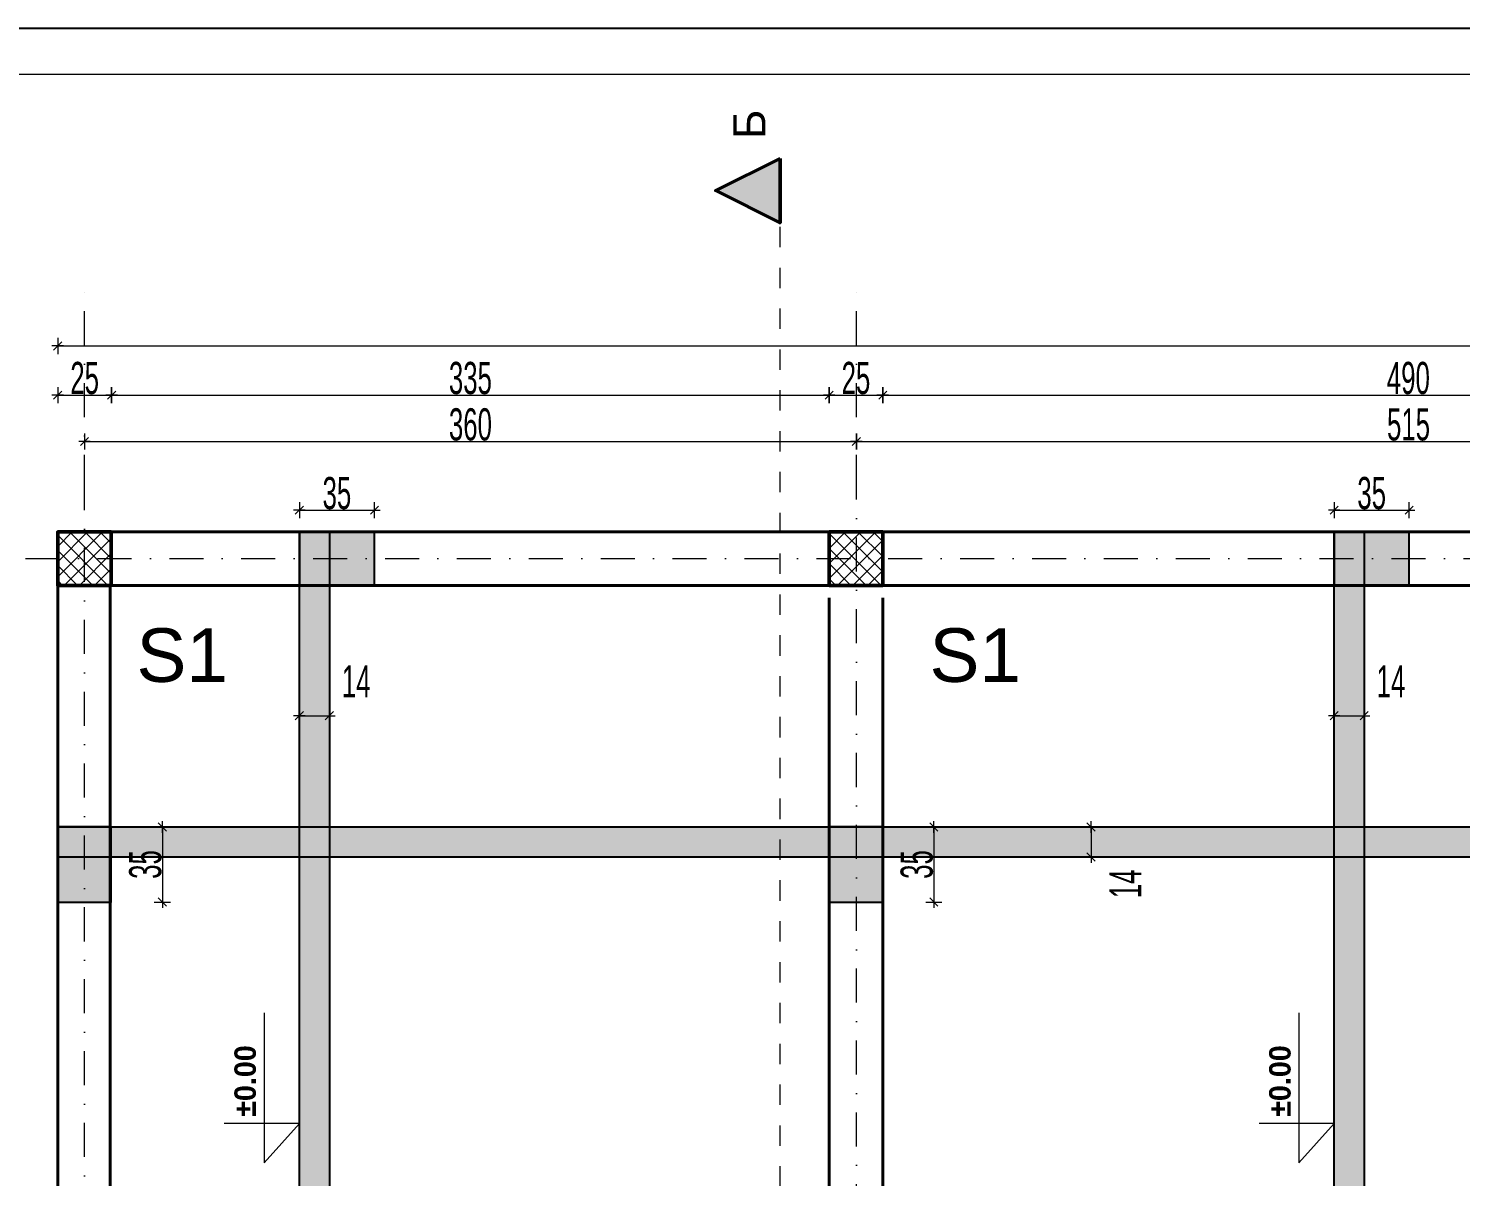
# Model space of a CAD drawing. Extents: x 1230 to 178568, y -18317 to 36108.
# Drawn here: x 84938 to 91615, y -8820 to -3467 of the extents above; entities that cross this region are included whole.
import ezdxf

# ---------------------------------------------------------------- set-up
doc = ezdxf.new("R2010")
doc.units = 0
doc.header["$LTSCALE"] = 5
doc.header["$MEASUREMENT"] = 0
doc.linetypes.add('- Прекъснати линия', pattern=[423.333333, 211.666667, -211.666667])
doc.linetypes.add('Dot & Dashed', pattern=[670.277762, 317.5, -176.388889, 0, -176.388874])
for name, color, linetype in [('1 _ Плочи - Основни.Structural - Bearing', 7, 'Continuous'), ('4 _ - Фрагмент - Чертежи.2D Elements', 7, 'Continuous'), ('7 _ - Основни елементи.2D Elements', 7, 'Continuous'), ('Marker - Section', 7, 'Continuous'), ('Structural - Bearing', 7, 'Continuous'), ('TEXT', 7, 'Continuous')]:
    doc.layers.add(name, color=color, linetype=linetype)
for name, color, linetype, lineweight, true_color in [('Dimensioning - General_Pen_No__25', 7, 'Continuous', 13, 0x40a5ff), ('New_Structural - Bearing_Pen_No__8', 7, 'Continuous', 35, 0xa80f02), ('OSKI', 7, 'Continuous', 20, 0x156a84)]:
    doc.layers.add(name, color=color, linetype=linetype, lineweight=lineweight, true_color=true_color)
doc.layers.add('Dimensioning - General_Pen_No__46', color=5, linetype='Continuous', lineweight=13)
doc.layers.add('dimenzija', color=7, linetype='Continuous', lineweight=13)
doc.styles.add('GENERATED_STYLE_2', font='GOTHICB.TTF')
doc.styles.add('GENERATED_STYLE_3', font='GOTHIC.TTF')
doc.styles.add('MACCSWISS', font='MCSWIS.TTF', dxfattribs={"height": 25})
doc.styles.add('PLATEIA', font='CGSAPPS.shx', dxfattribs={"width": 0.6})
doc.dimstyles.new('50', dxfattribs={"dimtxt": 150, "dimasz": 0.5, "dimexe": 0.18, "dimexo": 0.0625, "dimgap": 4, "dimtad": 1, "dimdec": 0, "dimlfac": 0.1, "dimzin": 12, "dimdsep": 46, "dimtxsty": 'PLATEIA', "dimblk": 'A$C321216CB', "dimcen": 0.09, "dimse1": 1, "dimse2": 1, "dimclrd": 256, "dimclrt": 256, "dimadec": 3, "dimazin": 0, "dimtfac": 1, "dimtdec": 0, "dimtix": 1, "dimtmove": 2, "dimatfit": 3, "dimldrblk": 'A$C321216CB', "dimfxl": 1, "dimtolj": 1, "dimtzin": 0, "dimlwd": -1, "dimarcsym": 0})
pattern_1 = [(45, (28213.16, -10699.883), (-35.355335, 35.355335), []), (135, (28213.16, -10699.883), (35.355335, 35.355335), [])]

# ---------------------------------------------------------------- blocks, each defined once
blk = doc.blocks.new('A$C321216CB')
for p, q in [((-54, 0), (54, 0)), ((-38, -38), (38, 38)), ((0, -75), (0, 75))]:
    blk.add_line(p, q)
blk = doc.blocks.new('*D60')
at = {"layer": 'Defpoints', "color": 0, "ltscale": 50, "transparency": 16777216}
for p in [(91166.2, -6671.6), (91026.2, -6855.9), (91166.2, -6855.9)]:
    blk.add_point(p, dxfattribs=at)
at = {"layer": 'dimenzija', "ltscale": 50, "transparency": 16777216}
blk.add_line((91026.7, -6671.6), (91165.7, -6671.6), dxfattribs=at)
at = {"layer": 'dimenzija', "ltscale": 50, "transparency": 16777216, "xscale": 0.5, "yscale": 0.5, "zscale": 0.5, "rotation": 180}
blk.add_blockref('A$C321216CB', (91026.2, -6671.6), dxfattribs=at)
at = {"layer": 'dimenzija', "ltscale": 50, "transparency": 16777216, "xscale": 0.5, "yscale": 0.5, "zscale": 0.5}
blk.add_blockref('A$C321216CB', (91166.2, -6671.6), dxfattribs=at)
at = {"layer": 'dimenzija', "ltscale": 50, "transparency": 16777216, "insert": (91291.2, -6511.4), "char_height": 150, "attachment_point": 5, "style": 'PLATEIA'}
blk.add_mtext('\\A1;14', dxfattribs=at)
blk = doc.blocks.new('*D77')
at = {"layer": 'Defpoints', "color": 0, "ltscale": 50, "transparency": 16777216}
for p in [(85073.5, -6064.3), (84348, -9414.3), (85073.5, -9414.3)]:
    blk.add_point(p, dxfattribs=at)
at = {"layer": 'dimenzija', "ltscale": 50, "transparency": 16777216}
blk.add_line((84348, -6064.8), (84348, -9413.8), dxfattribs=at)
at = {"layer": 'dimenzija', "ltscale": 50, "transparency": 16777216, "xscale": 0.5, "yscale": 0.5, "zscale": 0.5}
for p, rotation in [((84348, -6064.3), 90), ((84348, -9414.3), 270)]:
    blk.add_blockref('A$C321216CB', p, dxfattribs=dict(at, rotation=rotation))
at = {"layer": 'dimenzija', "ltscale": 50, "transparency": 16777216, "insert": (84269, -7739.3), "char_height": 150, "attachment_point": 5, "rotation": 90, "style": 'PLATEIA'}
blk.add_mtext('\\A1;335', dxfattribs=at)
blk = doc.blocks.new('*D61')
at = {"layer": 'Defpoints', "color": 0, "ltscale": 50, "transparency": 16777216}
for p in [(85073.5, -5814.3), (84088.7, -12714.3), (85073.5, -12714.3)]:
    blk.add_point(p, dxfattribs=at)
at = {"layer": 'dimenzija', "ltscale": 50, "transparency": 16777216}
blk.add_line((84088.7, -5814.8), (84088.7, -12713.8), dxfattribs=at)
at = {"layer": 'dimenzija', "ltscale": 50, "transparency": 16777216, "xscale": 0.5, "yscale": 0.5, "zscale": 0.5}
for p, rotation in [((84088.7, -5814.3), 90), ((84088.7, -12714.3), 270)]:
    blk.add_blockref('A$C321216CB', p, dxfattribs=dict(at, rotation=rotation))
at = {"layer": 'dimenzija', "ltscale": 50, "transparency": 16777216, "insert": (84009.7, -9264.3), "char_height": 150, "attachment_point": 5, "rotation": 90, "style": 'PLATEIA'}
blk.add_mtext('\\A1;690', dxfattribs=at)
blk = doc.blocks.new('*D81')
at = {"layer": 'Defpoints', "color": 0, "ltscale": 50, "transparency": 16777216}
for p in [(88798.1, -5392.9), (85198.5, -5614.1), (88798.1, -5614.1)]:
    blk.add_point(p, dxfattribs=at)
at = {"layer": 'dimenzija', "ltscale": 50, "transparency": 16777216}
blk.add_line((85199, -5392.9), (88797.6, -5392.9), dxfattribs=at)
at = {"layer": 'dimenzija', "ltscale": 50, "transparency": 16777216, "xscale": 0.5, "yscale": 0.5, "zscale": 0.5, "rotation": 180}
blk.add_blockref('A$C321216CB', (85198.5, -5392.9), dxfattribs=at)
at = {"layer": 'dimenzija', "ltscale": 50, "transparency": 16777216, "xscale": 0.5, "yscale": 0.5, "zscale": 0.5}
blk.add_blockref('A$C321216CB', (88798.1, -5392.9), dxfattribs=at)
at = {"layer": 'dimenzija', "ltscale": 50, "transparency": 16777216, "insert": (86998.3, -5313.9), "char_height": 150, "attachment_point": 5, "style": 'PLATEIA'}
blk.add_mtext('\\A1;360', dxfattribs=at)
blk = doc.blocks.new('*D82')
at = {"layer": 'Defpoints', "color": 0, "ltscale": 50, "transparency": 16777216}
for p in [(93948.1, -5392.9), (88798.1, -5614.1), (93948.1, -5614.1)]:
    blk.add_point(p, dxfattribs=at)
at = {"layer": 'dimenzija', "ltscale": 50, "transparency": 16777216}
blk.add_line((88798.6, -5392.9), (93947.6, -5392.9), dxfattribs=at)
at = {"layer": 'dimenzija', "ltscale": 50, "transparency": 16777216, "xscale": 0.5, "yscale": 0.5, "zscale": 0.5, "rotation": 180}
blk.add_blockref('A$C321216CB', (88798.1, -5392.9), dxfattribs=at)
at = {"layer": 'dimenzija', "ltscale": 50, "transparency": 16777216, "xscale": 0.5, "yscale": 0.5, "zscale": 0.5}
blk.add_blockref('A$C321216CB', (93948.1, -5392.9), dxfattribs=at)
at = {"layer": 'dimenzija', "ltscale": 50, "transparency": 16777216, "insert": (91373.1, -5313.9), "char_height": 150, "attachment_point": 5, "style": 'PLATEIA'}
blk.add_mtext('\\A1;515', dxfattribs=at)
blk = doc.blocks.new('*D76')
at = {"layer": 'Defpoints', "color": 0, "ltscale": 50, "transparency": 16777216}
for p in [(85325.2, -5176.6), (85073.5, -5814.3), (85325.2, -5814.3)]:
    blk.add_point(p, dxfattribs=at)
at = {"layer": 'dimenzija', "ltscale": 50, "transparency": 16777216}
blk.add_line((85074, -5176.6), (85324.7, -5176.6), dxfattribs=at)
at = {"layer": 'dimenzija', "ltscale": 50, "transparency": 16777216, "xscale": 0.5, "yscale": 0.5, "zscale": 0.5, "rotation": 180}
blk.add_blockref('A$C321216CB', (85073.5, -5176.6), dxfattribs=at)
at = {"layer": 'dimenzija', "ltscale": 50, "transparency": 16777216, "xscale": 0.5, "yscale": 0.5, "zscale": 0.5}
blk.add_blockref('A$C321216CB', (85325.2, -5176.6), dxfattribs=at)
at = {"layer": 'dimenzija', "ltscale": 50, "transparency": 16777216, "insert": (85199.3, -5097.6), "char_height": 150, "attachment_point": 5, "style": 'PLATEIA'}
blk.add_mtext('\\A1;25', dxfattribs=at)
blk = doc.blocks.new('*D83')
at = {"layer": 'Defpoints', "color": 0, "ltscale": 50, "transparency": 16777216}
for p in [(88671.2, -5176.6), (85325.2, -5814.3), (88671.2, -5814.3)]:
    blk.add_point(p, dxfattribs=at)
at = {"layer": 'dimenzija', "ltscale": 50, "transparency": 16777216}
blk.add_line((85325.7, -5176.6), (88670.7, -5176.6), dxfattribs=at)
at = {"layer": 'dimenzija', "ltscale": 50, "transparency": 16777216, "xscale": 0.5, "yscale": 0.5, "zscale": 0.5, "rotation": 180}
blk.add_blockref('A$C321216CB', (85325.2, -5176.6), dxfattribs=at)
at = {"layer": 'dimenzija', "ltscale": 50, "transparency": 16777216, "xscale": 0.5, "yscale": 0.5, "zscale": 0.5}
blk.add_blockref('A$C321216CB', (88671.2, -5176.6), dxfattribs=at)
at = {"layer": 'dimenzija', "ltscale": 50, "transparency": 16777216, "insert": (86998.2, -5097.6), "char_height": 150, "attachment_point": 5, "style": 'PLATEIA'}
blk.add_mtext('\\A1;335', dxfattribs=at)
blk = doc.blocks.new('*D84')
at = {"layer": 'Defpoints', "color": 0, "ltscale": 50, "transparency": 16777216}
for p in [(88921.2, -5176.6), (88671.2, -5814.3), (88921.2, -5814.3)]:
    blk.add_point(p, dxfattribs=at)
at = {"layer": 'dimenzija', "ltscale": 50, "transparency": 16777216}
blk.add_line((88671.7, -5176.6), (88920.7, -5176.6), dxfattribs=at)
at = {"layer": 'dimenzija', "ltscale": 50, "transparency": 16777216, "xscale": 0.5, "yscale": 0.5, "zscale": 0.5, "rotation": 180}
blk.add_blockref('A$C321216CB', (88671.2, -5176.6), dxfattribs=at)
at = {"layer": 'dimenzija', "ltscale": 50, "transparency": 16777216, "xscale": 0.5, "yscale": 0.5, "zscale": 0.5}
blk.add_blockref('A$C321216CB', (88921.2, -5176.6), dxfattribs=at)
at = {"layer": 'dimenzija', "ltscale": 50, "transparency": 16777216, "insert": (88796.2, -5097.6), "char_height": 150, "attachment_point": 5, "style": 'PLATEIA'}
blk.add_mtext('\\A1;25', dxfattribs=at)
blk = doc.blocks.new('*D85')
at = {"layer": 'Defpoints', "color": 0, "ltscale": 50, "transparency": 16777216}
for p in [(93823.5, -5176.6), (88921.2, -5814.3), (93823.5, -5814.3)]:
    blk.add_point(p, dxfattribs=at)
at = {"layer": 'dimenzija', "ltscale": 50, "transparency": 16777216}
blk.add_line((88921.7, -5176.6), (93823, -5176.6), dxfattribs=at)
at = {"layer": 'dimenzija', "ltscale": 50, "transparency": 16777216, "xscale": 0.5, "yscale": 0.5, "zscale": 0.5, "rotation": 180}
blk.add_blockref('A$C321216CB', (88921.2, -5176.6), dxfattribs=at)
at = {"layer": 'dimenzija', "ltscale": 50, "transparency": 16777216, "xscale": 0.5, "yscale": 0.5, "zscale": 0.5}
blk.add_blockref('A$C321216CB', (93823.5, -5176.6), dxfattribs=at)
at = {"layer": 'dimenzija', "ltscale": 50, "transparency": 16777216, "insert": (91372.3, -5097.6), "char_height": 150, "attachment_point": 5, "style": 'PLATEIA'}
blk.add_mtext('\\A1;490', dxfattribs=at)
blk = doc.blocks.new('*D64')
at = {"layer": 'Defpoints', "color": 0, "ltscale": 50, "transparency": 16777216}
for p in [(98873.5, -4947.2), (85073.5, -5814.3), (98873.5, -5814.3)]:
    blk.add_point(p, dxfattribs=at)
at = {"layer": 'dimenzija', "ltscale": 50, "transparency": 16777216}
blk.add_line((85074, -4947.2), (98873, -4947.2), dxfattribs=at)
at = {"layer": 'dimenzija', "ltscale": 50, "transparency": 16777216, "xscale": 0.5, "yscale": 0.5, "zscale": 0.5, "rotation": 180}
blk.add_blockref('A$C321216CB', (85073.5, -4947.2), dxfattribs=at)
at = {"layer": 'dimenzija', "ltscale": 50, "transparency": 16777216, "xscale": 0.5, "yscale": 0.5, "zscale": 0.5}
blk.add_blockref('A$C321216CB', (98873.5, -4947.2), dxfattribs=at)
at = {"layer": 'dimenzija', "ltscale": 50, "transparency": 16777216, "insert": (91973.5, -4868.2), "char_height": 150, "attachment_point": 5, "style": 'PLATEIA'}
blk.add_mtext('\\A1;1380', dxfattribs=at)
blk = doc.blocks.new('*D90')
at = {"layer": 'Defpoints', "color": 0, "ltscale": 50, "transparency": 16777216}
for p in [(91376.2, -5713.3), (91026.2, -5814.3), (91376.2, -5814.3)]:
    blk.add_point(p, dxfattribs=at)
at = {"layer": 'dimenzija', "ltscale": 50, "transparency": 16777216}
blk.add_line((91026.7, -5713.3), (91375.7, -5713.3), dxfattribs=at)
at = {"layer": 'dimenzija', "ltscale": 50, "transparency": 16777216, "xscale": 0.5, "yscale": 0.5, "zscale": 0.5, "rotation": 180}
blk.add_blockref('A$C321216CB', (91026.2, -5713.3), dxfattribs=at)
at = {"layer": 'dimenzija', "ltscale": 50, "transparency": 16777216, "xscale": 0.5, "yscale": 0.5, "zscale": 0.5}
blk.add_blockref('A$C321216CB', (91376.2, -5713.3), dxfattribs=at)
at = {"layer": 'dimenzija', "ltscale": 50, "transparency": 16777216, "insert": (91201.2, -5634.3), "char_height": 150, "attachment_point": 5, "style": 'PLATEIA'}
blk.add_mtext('\\A1;35', dxfattribs=at)
blk = doc.blocks.new('*D93')
at = {"layer": 'Defpoints', "color": 0, "ltscale": 50, "transparency": 16777216}
for p in [(86340.7, -6671.6), (86200.7, -6855.9), (86340.7, -6855.9)]:
    blk.add_point(p, dxfattribs=at)
at = {"layer": 'dimenzija', "ltscale": 50, "transparency": 16777216}
blk.add_line((86201.2, -6671.6), (86340.2, -6671.6), dxfattribs=at)
at = {"layer": 'dimenzija', "ltscale": 50, "transparency": 16777216, "xscale": 0.5, "yscale": 0.5, "zscale": 0.5, "rotation": 180}
blk.add_blockref('A$C321216CB', (86200.7, -6671.6), dxfattribs=at)
at = {"layer": 'dimenzija', "ltscale": 50, "transparency": 16777216, "xscale": 0.5, "yscale": 0.5, "zscale": 0.5}
blk.add_blockref('A$C321216CB', (86340.7, -6671.6), dxfattribs=at)
at = {"layer": 'dimenzija', "ltscale": 50, "transparency": 16777216, "insert": (86465.7, -6511.4), "char_height": 150, "attachment_point": 5, "style": 'PLATEIA'}
blk.add_mtext('\\A1;14', dxfattribs=at)
blk = doc.blocks.new('*D94')
at = {"layer": 'Defpoints', "color": 0, "ltscale": 50, "transparency": 16777216}
for p in [(86550.7, -5713.3), (86200.7, -5814.3), (86550.7, -5814.3)]:
    blk.add_point(p, dxfattribs=at)
at = {"layer": 'dimenzija', "ltscale": 50, "transparency": 16777216}
blk.add_line((86201.2, -5713.3), (86550.2, -5713.3), dxfattribs=at)
at = {"layer": 'dimenzija', "ltscale": 50, "transparency": 16777216, "xscale": 0.5, "yscale": 0.5, "zscale": 0.5, "rotation": 180}
blk.add_blockref('A$C321216CB', (86200.7, -5713.3), dxfattribs=at)
at = {"layer": 'dimenzija', "ltscale": 50, "transparency": 16777216, "xscale": 0.5, "yscale": 0.5, "zscale": 0.5}
blk.add_blockref('A$C321216CB', (86550.7, -5713.3), dxfattribs=at)
at = {"layer": 'dimenzija', "ltscale": 50, "transparency": 16777216, "insert": (86375.7, -5634.3), "char_height": 150, "attachment_point": 5, "style": 'PLATEIA'}
blk.add_mtext('\\A1;35', dxfattribs=at)
blk = doc.blocks.new('*D98')
at = {"layer": 'Defpoints', "color": 0, "ltscale": 50, "transparency": 16777216}
for p in [(88921.2, -7190.8), (88921.2, -7540.8), (89159.4, -7540.8)]:
    blk.add_point(p, dxfattribs=at)
at = {"layer": 'dimenzija', "ltscale": 50, "transparency": 16777216}
blk.add_line((89159.4, -7191.3), (89159.4, -7540.3), dxfattribs=at)
at = {"layer": 'dimenzija', "ltscale": 50, "transparency": 16777216, "xscale": 0.5, "yscale": 0.5, "zscale": 0.5}
for p, rotation in [((89159.4, -7190.8), 90), ((89159.4, -7540.8), 270)]:
    blk.add_blockref('A$C321216CB', p, dxfattribs=dict(at, rotation=rotation))
at = {"layer": 'dimenzija', "ltscale": 50, "transparency": 16777216, "insert": (89080.4, -7365.8), "char_height": 150, "attachment_point": 5, "rotation": 90, "style": 'PLATEIA'}
blk.add_mtext('\\A1;35', dxfattribs=at)
blk = doc.blocks.new('*D100')
at = {"layer": 'Defpoints', "color": 0, "ltscale": 50, "transparency": 16777216}
for p in [(89708.3, -7190.8), (89708.3, -7330.8), (89892.5, -7330.8)]:
    blk.add_point(p, dxfattribs=at)
at = {"layer": 'dimenzija', "ltscale": 50, "transparency": 16777216}
blk.add_line((89892.5, -7191.3), (89892.5, -7330.3), dxfattribs=at)
at = {"layer": 'dimenzija', "ltscale": 50, "transparency": 16777216, "xscale": 0.5, "yscale": 0.5, "zscale": 0.5}
for p, rotation in [((89892.5, -7190.8), 90), ((89892.5, -7330.8), 270)]:
    blk.add_blockref('A$C321216CB', p, dxfattribs=dict(at, rotation=rotation))
at = {"layer": 'dimenzija', "ltscale": 50, "transparency": 16777216, "insert": (90052.7, -7455.8), "char_height": 150, "attachment_point": 5, "rotation": 90, "style": 'PLATEIA'}
blk.add_mtext('\\A1;14', dxfattribs=at)
blk = doc.blocks.new('*D106')
at = {"layer": 'Defpoints', "color": 0, "ltscale": 50, "transparency": 16777216}
for p in [(85323.5, -7190.8), (85323.5, -7540.8), (85561.7, -7540.8)]:
    blk.add_point(p, dxfattribs=at)
at = {"layer": 'dimenzija', "ltscale": 50, "transparency": 16777216}
blk.add_line((85561.7, -7191.3), (85561.7, -7540.3), dxfattribs=at)
at = {"layer": 'dimenzija', "ltscale": 50, "transparency": 16777216, "xscale": 0.5, "yscale": 0.5, "zscale": 0.5}
for p, rotation in [((85561.7, -7190.8), 90), ((85561.7, -7540.8), 270)]:
    blk.add_blockref('A$C321216CB', p, dxfattribs=dict(at, rotation=rotation))
at = {"layer": 'dimenzija', "ltscale": 50, "transparency": 16777216, "insert": (85482.7, -7365.8), "char_height": 150, "attachment_point": 5, "rotation": 90, "style": 'PLATEIA'}
blk.add_mtext('\\A1;35', dxfattribs=at)

msp = doc.modelspace()

# ---------------------------------------------------------------- hatches: boundary and pattern name
at = {"true_color": 0x0000bd}
h = msp.add_hatch(color=172, dxfattribs=at)
h.dxf.hatch_style = 1
h.paths.add_polyline_path([(86340.7, -9614.3), (86200.7, -12714.3)], flags=17)
h.paths.add_polyline_path([(86340.7, -9614.3), (86200.7, -12714.3)], flags=17)
h.paths.add_polyline_path([(86340.7, -5814.3), (86200.7, -5814.3), (86200.7, -10130.2), (86340.7, -10130.2)])
h = msp.add_hatch(color=172, dxfattribs=at)
h.dxf.hatch_style = 1
h.paths.add_polyline_path([(86550.7, -6064.3), (86550.7, -5939.3), (86200.7, -5939.3), (86200.7, -6064.3)])
h.paths.add_polyline_path([(86200.7, -5814.3), (86200.7, -5939.3), (86550.7, -5939.3), (86550.7, -5814.3)])
h = msp.add_hatch(color=172, dxfattribs=at)
h.dxf.hatch_style = 1
h.paths.add_polyline_path([(91166.2, -9614.3), (91026.2, -12714.3)], flags=16)
h.paths.add_polyline_path([(91166.2, -9614.3), (91026.2, -12714.3)], flags=17)
h.paths.add_polyline_path([(91166.2, -5814.3), (91026.2, -5814.3), (91026.2, -12714.3), (91166.2, -12714.3)])
h = msp.add_hatch(color=172, dxfattribs=at)
h.dxf.hatch_style = 1
h.paths.add_polyline_path([(91376.2, -6064.3), (91376.2, -5939.3), (91026.2, -5939.3), (91026.2, -6064.3)])
h.paths.add_polyline_path([(91026.2, -5814.3), (91026.2, -5939.3), (91376.2, -5939.3), (91376.2, -5814.3)])
h = msp.add_hatch(color=172, dxfattribs=at)
h.dxf.hatch_style = 1
h.paths.add_polyline_path([(93273.5, -7330.8), (92999, -7330.8)], flags=16)
h.paths.add_polyline_path([(93273.5, -7330.8), (92999, -7330.8)], flags=17)
h.paths.add_polyline_path([(98873.5, -7330.8), (98873.5, -7190.8), (85073.5, -7190.8), (85073.5, -7330.8)])
h = msp.add_hatch(color=172, dxfattribs=at)
h.dxf.hatch_style = 1
h.paths.add_polyline_path([(85073.5, -7540.8), (85198.5, -7540.8), (85198.5, -7190.8), (85073.5, -7190.8)])
h.paths.add_polyline_path([(85323.5, -7190.8), (85198.5, -7190.8), (85198.5, -7540.8), (85323.5, -7540.8)])
h = msp.add_hatch(color=172, dxfattribs=at)
h.dxf.hatch_style = 1
h.paths.add_polyline_path([(88671.2, -7540.8), (88796.2, -7540.8), (88796.2, -7190.8), (88671.2, -7190.8)])
h.paths.add_polyline_path([(88921.2, -7190.8), (88796.2, -7190.8), (88796.2, -7540.8), (88921.2, -7540.8)])
at = {"layer": 'Marker - Section', "linetype": 'Continuous', "lineweight": 50}
msp.add_hatch(color=256, dxfattribs=at).paths.add_polyline_path([(88442.3, -4072.2), (88142.3, -4222.2), (88442.3, -4372.2)])
at = {"layer": 'Structural - Bearing', "linetype": 'Continuous', "lineweight": 13}
h = msp.add_hatch(dxfattribs=at)
h.set_pattern_fill('1_БЕТОН_СГЛОБЯЕМИ_ЕЛЕМЕН_E7', color=256, scale=0.5, style=0, pattern_type=2)
h.set_pattern_definition(pattern_1)
h.paths.add_polyline_path([(85323.5, -6064.3), (85323.5, -5814.3), (85073.5, -5814.3), (85073.5, -6064.3)])
h = msp.add_hatch(dxfattribs=at)
h.set_pattern_fill('1_БЕТОН_СГЛОБЯЕМИ_ЕЛЕМЕН_E7', color=256, scale=0.5, style=0, pattern_type=2)
h.set_pattern_definition(pattern_1)
h.paths.add_polyline_path([(88921.2, -6064.3), (88921.2, -5814.3), (88671.2, -5814.3), (88671.2, -6064.3)])

# ---------------------------------------------------------------- linework, layer by layer
at = {"color": 172, "true_color": 0x0000bd}
for points in [[(86340.7, -10130.2), (86200.7, -10130.2), (86200.7, -5814.3), (86340.7, -5814.3)], [(86200.7, -6064.3), (86550.7, -6064.3), (86550.7, -5814.3), (86200.7, -5814.3)], [(91166.2, -12714.3), (91026.2, -12714.3), (91026.2, -5814.3), (91166.2, -5814.3)], [(91026.2, -6064.3), (91376.2, -6064.3), (91376.2, -5814.3), (91026.2, -5814.3)], [(85073.5, -7330.8), (85073.5, -7190.8), (98873.5, -7190.8), (98873.5, -7330.8)], [(85073.5, -7190.8), (85073.5, -7540.8), (85323.5, -7540.8), (85323.5, -7190.8)], [(88671.2, -7190.8), (88671.2, -7540.8), (88921.2, -7540.8), (88921.2, -7190.8)]]:
    msp.add_lwpolyline(points, close=True, dxfattribs=at)
at = {"layer": '1 _ Плочи - Основни.Structural - Bearing', "linetype": 'Continuous', "lineweight": 20, "ltscale": 0.01, "flags": 128}
msp.add_lwpolyline([(97073.5, -12714.3), (98873.5, -12714.3), (98873.5, -5814.3), (97073.5, -5814.3), (85073.5, -5814.3), (85073.5, -12714.3)], close=True, dxfattribs=at)
at = {"layer": '4 _ - Фрагмент - Чертежи.2D Elements', "linetype": 'Continuous', "lineweight": 25, "ltscale": 0.01}
msp.add_lwpolyline([(101769.2, -3467.1), (80769.2, -3467.1)], dxfattribs=at)
at = {"layer": '7 _ - Основни елементи.2D Elements', "linetype": 'Continuous', "lineweight": 20, "ltscale": 0.2, "flags": 128}
msp.add_lwpolyline([(82019.2, -3679), (101516.5, -3679), (101516.5, -18101.5), (82019.2, -18101.5)], close=True, dxfattribs=at)
at = {"layer": 'Dimensioning - General_Pen_No__25'}
for p, q in [((86035.8, -8057.5), (86035.8, -8757.5)), ((90861.3, -8057.5), (90861.3, -8757.5)), ((86200.7, -8573.9), (85850.5, -8573.9)), ((86200.7, -8573.9), (86035.8, -8757.5)), ((91026.2, -8573.9), (90676, -8573.9)), ((91026.2, -8573.9), (90861.3, -8757.5))]:
    msp.add_line(p, q, dxfattribs=at)
at = {"layer": 'Marker - Section', "linetype": '- Прекъснати линия', "lineweight": 20, "ltscale": 0.09}
msp.add_line((88442.3, -14583.3), (88442.3, -4072.2), dxfattribs=at)
at = {"layer": 'Marker - Section', "linetype": 'Continuous', "lineweight": 50, "ltscale": 0.01, "flags": 128}
msp.add_lwpolyline([(88442.3, -4072.2), (88442.3, -4372.2), (88142.3, -4222.2)], close=True, dxfattribs=at)
at = {"layer": 'New_Structural - Bearing_Pen_No__8', "color": 14, "linetype": 'Continuous', "lineweight": 50, "true_color": 0xa80f02}
for points in [[(85323.5, -6064.3), (85323.5, -5814.3), (85073.5, -5814.3), (85073.5, -6064.3)], [(88921.2, -6064.3), (88921.2, -5814.3), (88671.2, -5814.3), (88671.2, -6064.3)]]:
    msp.add_lwpolyline(points, close=True, dxfattribs=at)
at = {"layer": 'OSKI', "linetype": 'Dot & Dashed', "ltscale": 0.1}
for p, q in [((85198.5, -5614.1), (85198.5, -4614.1)), ((88798.1, -5614.1), (88798.1, -4614.1)), ((85198.5, -13088), (85198.5, -5614.1)), ((88798.1, -13038.6), (88798.1, -5614.1)), ((84588.7, -5939.3), (99274.2, -5939.3))]:
    msp.add_line(p, q, dxfattribs=at)
at = {"layer": 'Structural - Bearing', "linetype": 'Continuous', "lineweight": 20, "ltscale": 0.01}
msp.add_line((85073.5, -6122.4), (85073.5, -8122.4), dxfattribs=at)
at = {"layer": 'Structural - Bearing', "linetype": 'Continuous', "lineweight": 40, "ltscale": 0.01}
for p, q in [((88671.2, -6122.4), (88671.2, -9414.3)), ((88921.2, -6122.4), (88921.2, -9414.3))]:
    msp.add_line(p, q, dxfattribs=at)
at = {"layer": 'Structural - Bearing', "linetype": 'Continuous', "lineweight": 15, "ltscale": 0.01}
msp.add_line((85073.5, -8047.4), (85073.5, -8122.4), dxfattribs=at)
at = {"layer": 'Structural - Bearing', "linetype": 'Continuous', "lineweight": 40, "ltscale": 0.01, "flags": 128}
for points in [[(88671.2, -5814.3), (85323.5, -5814.3)], [(90621.2, -5814.3), (88921.2, -5814.3)], [(90871.2, -5814.3), (90621.2, -5814.3)], [(93823.5, -5814.3), (90871.2, -5814.3)], [(85073.5, -6064.3), (85073.5, -10514.3)], [(85319, -10514.3), (85319, -6064.3)], [(85323.5, -6064.3), (88671.2, -6064.3)], [(88921.2, -6064.3), (90621.2, -6064.3)], [(90621.2, -6064.3), (93094.7, -6064.3)]]:
    msp.add_lwpolyline(points, dxfattribs=at)

# ---------------------------------------------------------------- texts
at = {"layer": 'Dimensioning - General_Pen_No__46', "char_height": 100, "attachment_point": 7, "rotation": 90, "style": 'GENERATED_STYLE_2'}
for insert in [(85999.1, -8542.6), (90824.6, -8542.6)]:
    msp.add_mtext('%%P0.00', dxfattribs=dict(at, insert=insert))
at = {"layer": 'Marker - Section', "linetype": 'Continuous', "lineweight": 50, "insert": (88373.8, -3982.2), "char_height": 150, "attachment_point": 7, "rotation": 90, "style": 'GENERATED_STYLE_3'}
msp.add_mtext('\\A1;{\\fArial|b0|i0|c204|p34;Б}', dxfattribs=at)
at = {"layer": 'TEXT', "color": 1, "char_height": 250, "width": 187.5, "attachment_point": 1, "style": 'MACCSWISS'}
for insert in [(85440.8, -6264.1), (89138.9, -6264.1)]:
    msp.add_mtext('\\pxt0;{\\fArial|b0|i0|c0|p34;S1}', dxfattribs=dict(at, insert=insert))

# ---------------------------------------------------------------- dimensions: what is measured, and where the dimension line sits
at = {"layer": 'dimenzija', "ltscale": 50}
for base, p1, p2, picture, middle in [((98873.5, -4947.2), (85073.5, -5814.3), (98873.5, -5814.3), '*D64', (91973.5, -4868.2)), ((85325.2, -5176.6), (85073.5, -5814.3), (85325.2, -5814.3), '*D76', (85199.3, -5097.6)), ((88671.2, -5176.6), (85325.2, -5814.3), (88671.2, -5814.3), '*D83', (86998.2, -5097.6)), ((88921.2, -5176.6), (88671.2, -5814.3), (88921.2, -5814.3), '*D84', (88796.2, -5097.6)), ((93823.5, -5176.6), (88921.2, -5814.3), (93823.5, -5814.3), '*D85', (91372.3, -5097.6)), ((88798.1, -5392.9), (85198.5, -5614.1), (88798.1, -5614.1), '*D81', (86998.3, -5313.9)), ((93948.1, -5392.9), (88798.1, -5614.1), (93948.1, -5614.1), '*D82', (91373.1, -5313.9)), ((86550.7, -5713.3), (86200.7, -5814.3), (86550.7, -5814.3), '*D94', (86375.7, -5634.3)), ((91376.2, -5713.3), (91026.2, -5814.3), (91376.2, -5814.3), '*D90', (91201.2, -5634.3))]:
    dim = msp.add_linear_dim(base=base, p1=p1, p2=p2, dimstyle='50', dxfattribs=at)
    dim.commit()
    dim.dimension.update_dxf_attribs({"geometry": picture, "text_midpoint": middle})
for base, p1, p2, angle, picture, middle in [((84088.7, -12714.3), (85073.5, -5814.3), (85073.5, -12714.3), 90, '*D61', (84009.7, -9264.3)), ((84348, -9414.3), (85073.5, -6064.3), (85073.5, -9414.3), 90, '*D77', (84269, -7739.3)), ((85561.7, -7540.8), (85323.5, -7190.8), (85323.5, -7540.8), 270, '*D106', (85482.7, -7365.8)), ((89159.4, -7540.8), (88921.2, -7190.8), (88921.2, -7540.8), 270, '*D98', (89080.4, -7365.8))]:
    dim = msp.add_linear_dim(base=base, p1=p1, p2=p2, angle=angle, dimstyle='50', dxfattribs=at)
    dim.commit()
    dim.dimension.update_dxf_attribs({"geometry": picture, "text_midpoint": middle})
for base, p1, p2, angle, picture, middle in [((86340.7, -6671.6), (86200.7, -6855.9), (86340.7, -6855.9), 180, '*D93', (86465.7, -6511.4)), ((91166.2, -6671.6), (91026.2, -6855.9), (91166.2, -6855.9), 180, '*D60', (91291.2, -6511.4)), ((89892.5, -7330.8), (89708.3, -7190.8), (89708.3, -7330.8), 90, '*D100', (90052.7, -7455.8))]:
    dim = msp.add_linear_dim(base=base, p1=p1, p2=p2, angle=angle, dimstyle='50', dxfattribs=at)
    dim.commit()
    dim.dimension.update_dxf_attribs({"geometry": picture, "text_midpoint": middle, "dimtype": 160})

doc.saveas('drawing.dxf')
